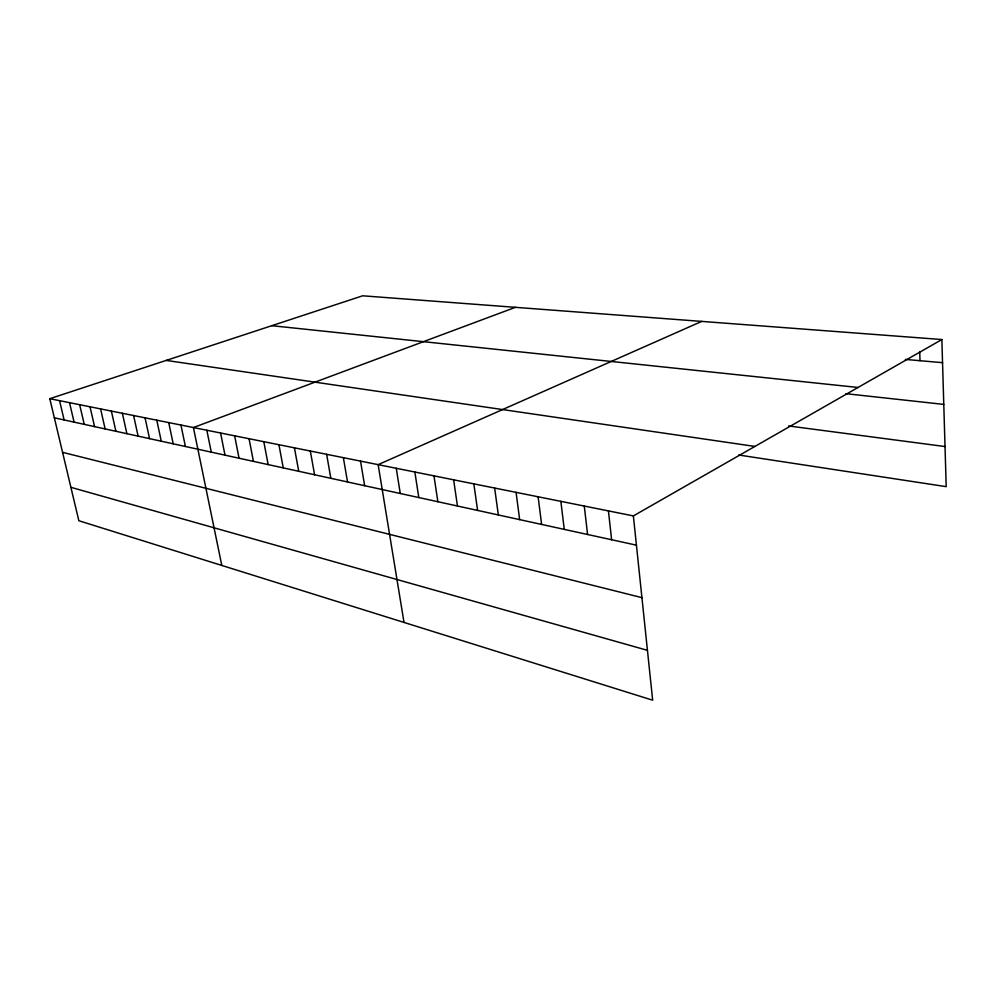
<?xml version="1.0" encoding="UTF-8"?>
<svg xmlns="http://www.w3.org/2000/svg" width="996" height="996" viewBox="0 0 996 996"><rect width="100%" height="100%" fill="white"/><g stroke="black" fill="none" stroke-linecap="round" stroke-linejoin="round"><path stroke-width="1.49" d="M633.369 515.916L652.666 700.2L78.846 520.734L49.8 398.699L633.369 515.916L941.867 339.536L946.2 486.658L738.721 455.01M701.719 321.397L378.144 464.646L404.015 622.438M515.43 307.328L193.411 427.545L221.809 565.454M49.8 398.699L362.669 295.8L941.867 339.536M905.364 359.419L942.552 362.681M271.759 325.692L858.029 387.469M845.89 393.681L943.772 404.401M788.645 425.964L945.017 446.544M166.183 360.415L754.906 446.432M54.344 417.81L636.432 545.173M62.561 452.333L641.922 597.65M70.89 487.318L647.437 650.338M59.561 400.653L64.118 419.939M69.521 402.658L74.065 422.117M79.668 404.7L84.224 424.346M90.026 406.779L94.57 426.612M100.584 408.895L105.128 428.915M111.365 411.062L115.897 431.28M122.371 413.265L126.89 433.683M133.589 415.531L138.108 436.136M145.055 417.822L149.562 438.638M156.758 420.175L161.265 441.203M168.722 422.578L173.204 443.818M180.936 425.031L185.405 446.482M206.832 430.235L211.276 452.147M220.577 432.999L224.996 455.147M234.645 435.825L239.052 458.222M249.05 438.713L253.432 461.372M263.803 441.676L268.161 464.597M278.93 444.714L283.25 467.896M294.43 447.827L298.725 471.282M310.329 451.026L314.587 474.743M326.626 454.3L330.846 478.304M343.359 457.662L347.529 481.952M360.527 461.111L364.648 485.699M396.246 468.282L400.28 493.506M414.846 472.017L418.818 497.552M433.97 475.864L437.867 501.723M453.616 479.811L457.463 506.018M473.835 483.869L477.607 510.425M494.639 488.052L498.336 514.957M516.065 492.348L519.663 519.626M538.114 496.78L541.625 524.431M560.848 501.349L564.259 529.374M584.279 506.055L587.578 534.479M608.432 510.898L611.619 539.745M919.706 351.551L920.03 360.714"/></g></svg>
